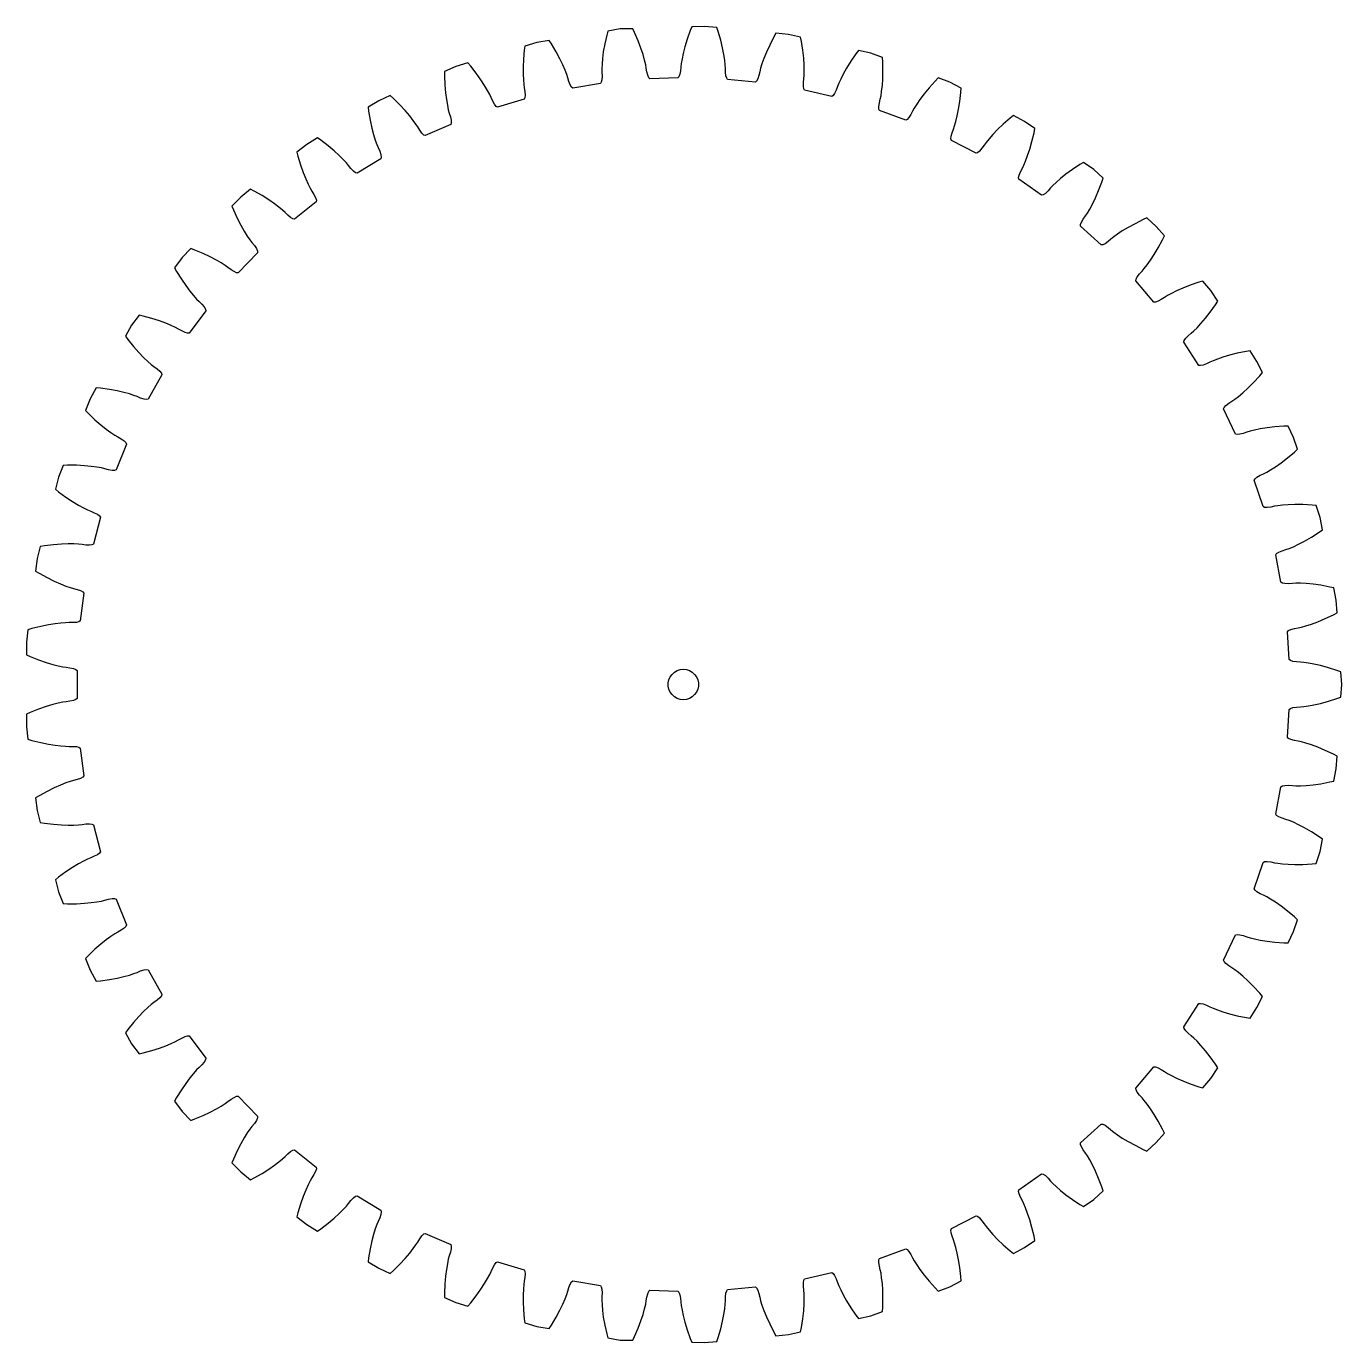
# Model space of a CAD drawing. Header units: metres. Extents: x -65 to 65, y -65 to 65.
import ezdxf

# ---------------------------------------------------------------- set-up
doc = ezdxf.new("R2010")
doc.units = ezdxf.units.M

msp = doc.modelspace()

# ---------------------------------------------------------------- linework, layer by layer
for p, q in [((-7.56, 64.04), (-7.75, 63.16)), ((-7.46, 64.44), (-7.56, 64.04)), ((-6.24, 64.64), (-7.46, 64.44)), ((-4.99, 64.67), (-6.24, 64.64)), ((-4.82, 64.3), (-4.99, 64.67)), ((-4.46, 63.48), (-4.82, 64.3)), ((0.39, 63.64), (0.16, 62.89)), ((0.69, 64.48), (0.39, 63.64)), ((0.84, 64.86), (0.69, 64.48)), ((2.08, 64.9), (0.84, 64.86)), ((3.32, 64.78), (2.08, 64.9)), ((3.45, 64.39), (3.32, 64.78)), ((3.69, 63.53), (3.45, 64.39)), ((8.93, 63.86), (8.52, 63.06)), ((9.13, 64.22), (8.93, 63.86)), ((10.36, 64.1), (9.13, 64.22)), ((11.57, 63.83), (10.36, 64.1)), ((11.65, 63.42), (11.57, 63.83)), ((-15.69, 62.55), (-15.77, 61.65)), ((-15.64, 62.95), (-15.69, 62.55)), ((-14.45, 63.31), (-15.64, 62.95)), ((-13.22, 63.51), (-14.45, 63.31)), ((-13, 63.16), (-13.22, 63.51)), ((-12.54, 62.39), (-13, 63.16)), ((-12.17, 61.7), (-12.54, 62.39)), ((-7.89, 62.39), (-7.97, 61.72)), ((-7.75, 63.16), (-7.89, 62.39)), ((-4.18, 62.75), (-4.46, 63.48)), ((-3.97, 62.11), (-4.18, 62.75)), ((0.16, 62.89), (-0.02, 62.23)), ((3.87, 62.77), (3.69, 63.53)), ((4, 62.11), (3.87, 62.77)), ((8.2, 62.35), (7.94, 61.73)), ((8.52, 63.06), (8.2, 62.35)), ((11.79, 62.54), (11.65, 63.42)), ((11.87, 61.76), (11.79, 62.54)), ((17.27, 62.53), (17.02, 62.2)), ((18.48, 62.25), (17.27, 62.53)), ((-21.24, 61.29), (-22.43, 60.94)), ((-20.97, 60.98), (-21.24, 61.29)), ((-15.77, 61.65), (-15.8, 60.87)), ((-11.88, 61.09), (-12.17, 61.7)), ((-11.66, 60.57), (-11.88, 61.09)), ((-8.02, 61.16), (-8.04, 60.71)), ((-7.97, 61.72), (-8.02, 61.16)), ((-3.82, 61.57), (-3.97, 62.11)), ((-3.71, 61.12), (-3.82, 61.57)), ((-3.65, 60.79), (-3.71, 61.12)), ((-0.21, 61.24), (-0.26, 60.9)), ((-0.13, 61.68), (-0.21, 61.24)), ((-0.02, 62.23), (-0.13, 61.68)), ((4.09, 61.55), (4, 62.11)), ((4.13, 61.1), (4.09, 61.55)), ((4.16, 60.76), (4.13, 61.1)), ((7.75, 61.19), (7.62, 60.76)), ((7.94, 61.73), (7.75, 61.19)), ((11.91, 61.08), (11.87, 61.76)), ((11.92, 60.52), (11.91, 61.08)), ((16.52, 61.46), (16.1, 60.79)), ((17.02, 62.2), (16.52, 61.46)), ((19.64, 61.82), (18.48, 62.25)), ((19.67, 61.41), (19.64, 61.82)), ((19.69, 60.52), (19.67, 61.41)), ((-22.43, 60.94), (-23.56, 60.44)), ((-23.56, 60.44), (-23.56, 60.03)), ((-23.56, 60.03), (-23.52, 59.13)), ((-20.42, 60.27), (-20.97, 60.98)), ((-19.96, 59.63), (-20.42, 60.27)), ((-15.8, 60.87), (-15.8, 60.19)), ((-15.8, 60.19), (-15.78, 59.63)), ((-11.5, 60.15), (-11.66, 60.57)), ((-11.39, 59.82), (-11.5, 60.15)), ((-11.29, 59.46), (-11.39, 59.82)), ((-8.04, 60.71), (-8.04, 60.36)), ((-8.04, 60.36), (-8.02, 59.99)), ((-8.02, 59.99), (-8.04, 59.63)), ((-3.59, 60.42), (-3.65, 60.79)), ((-3.51, 60.07), (-3.59, 60.42)), ((-3.4, 59.83), (-3.51, 60.07)), ((-3.29, 59.72), (-3.4, 59.83)), ((-0.54, 59.81), (-3.29, 59.72)), ((-0.44, 59.93), (-0.54, 59.81)), ((-0.35, 60.17), (-0.44, 59.93)), ((-0.29, 60.52), (-0.35, 60.17)), ((-0.26, 60.9), (-0.29, 60.52)), ((4.16, 60.38), (4.16, 60.76)), ((4.2, 60.02), (4.16, 60.38)), ((4.28, 59.78), (4.2, 60.02)), ((4.37, 59.65), (4.28, 59.78)), ((7.35, 59.72), (7.23, 59.49)), ((7.45, 60.06), (7.35, 59.72)), ((7.53, 60.43), (7.45, 60.06)), ((7.62, 60.76), (7.53, 60.43)), ((11.85, 59.35), (11.89, 59.73)), ((11.89, 59.73), (11.91, 60.07)), ((11.91, 60.07), (11.92, 60.52)), ((15.77, 60.2), (15.52, 59.7)), ((16.1, 60.79), (15.77, 60.2)), ((19.63, 59.06), (19.67, 59.73)), ((19.67, 59.73), (19.69, 60.52)), ((25.12, 59.81), (24.83, 59.51)), ((26.28, 59.38), (25.12, 59.81)), ((-23.52, 59.13), (-23.46, 58.35)), ((-19.6, 59.07), (-19.96, 59.63)), ((-19.31, 58.58), (-19.6, 59.07)), ((-19.1, 58.18), (-19.31, 58.58)), ((-15.78, 59.63), (-15.74, 59.18)), ((-15.74, 59.18), (-15.69, 58.84)), ((-15.69, 58.84), (-15.63, 58.47)), ((-15.63, 58.47), (-15.6, 58.11)), ((-11.16, 59.12), (-11.29, 59.46)), ((-11.03, 58.91), (-11.16, 59.12)), ((-10.9, 58.81), (-11.03, 58.91)), ((-8.18, 59.25), (-10.9, 58.81)), ((-8.1, 59.38), (-8.18, 59.25)), ((-8.04, 59.63), (-8.1, 59.38)), ((7.11, 59.38), (4.37, 59.65)), ((7.23, 59.49), (7.11, 59.38)), ((11.84, 58.99), (11.85, 59.35)), ((11.88, 58.74), (11.84, 58.99)), ((11.96, 58.6), (11.88, 58.74)), ((14.65, 57.99), (11.96, 58.6)), ((15.07, 58.62), (14.92, 58.29)), ((15.2, 58.97), (15.07, 58.62)), ((15.33, 59.29), (15.2, 58.97)), ((15.52, 59.7), (15.33, 59.29)), ((19.5, 58.05), (19.56, 58.5)), ((19.56, 58.5), (19.63, 59.06)), ((24.24, 58.84), (23.74, 58.23)), ((24.83, 59.51), (24.24, 58.84)), ((27.39, 58.8), (26.28, 59.38)), ((27.36, 58.39), (27.39, 58.8)), ((-30.04, 57.57), (-31.1, 56.93)), ((-28.9, 58.07), (-30.04, 57.57)), ((-28.6, 57.8), (-28.9, 58.07)), ((-27.96, 57.17), (-28.6, 57.8)), ((-27.43, 56.59), (-27.96, 57.17)), ((-23.46, 58.35), (-23.37, 57.68)), ((-23.37, 57.68), (-23.27, 57.12)), ((-23.27, 57.12), (-23.18, 56.68)), ((-18.95, 57.87), (-19.1, 58.18)), ((-18.8, 57.53), (-18.95, 57.87)), ((-18.63, 57.21), (-18.8, 57.53)), ((-18.47, 57.01), (-18.63, 57.21)), ((-15.69, 57.71), (-18.33, 56.93)), ((-15.62, 57.86), (-15.69, 57.71)), ((-15.6, 58.11), (-15.62, 57.86)), ((14.78, 58.08), (14.65, 57.99)), ((14.92, 58.29), (14.78, 58.08)), ((19.29, 56.99), (19.34, 57.35)), ((19.34, 57.35), (19.43, 57.71)), ((19.43, 57.71), (19.5, 58.05)), ((23.02, 57.23), (22.78, 56.84)), ((23.34, 57.69), (23.02, 57.23)), ((23.74, 58.23), (23.34, 57.69)), ((27.15, 56.73), (27.26, 57.5)), ((27.26, 57.5), (27.36, 58.39)), ((-31.1, 56.93), (-31.04, 56.52)), ((-31.04, 56.52), (-30.89, 55.64)), ((-26.99, 56.08), (-27.43, 56.59)), ((-26.64, 55.63), (-26.99, 56.08)), ((-23.18, 56.68), (-23.09, 56.35)), ((-23.09, 56.35), (-22.98, 55.99)), ((-22.98, 55.99), (-22.9, 55.64)), ((-18.33, 56.93), (-18.47, 57.01)), ((19.3, 56.74), (19.29, 56.99)), ((19.36, 56.59), (19.3, 56.74)), ((21.94, 55.64), (19.36, 56.59)), ((22.25, 55.9), (22.08, 55.71)), ((22.45, 56.21), (22.25, 55.9)), ((22.62, 56.54), (22.45, 56.21)), ((22.78, 56.84), (22.62, 56.54)), ((26.88, 55.52), (27.02, 56.06)), ((27.02, 56.06), (27.15, 56.73)), ((32.24, 55.85), (31.56, 55.26)), ((32.56, 56.1), (32.24, 55.85)), ((33.66, 55.53), (32.56, 56.1)), ((-30.89, 55.64), (-30.72, 54.87)), ((-30.72, 54.87), (-30.55, 54.22)), ((-26.38, 55.26), (-26.64, 55.63)), ((-26.19, 54.98), (-26.38, 55.26)), ((-26, 54.65), (-26.19, 54.98)), ((-25.79, 54.36), (-26, 54.65)), ((-22.94, 55.23), (-25.46, 54.12)), ((-22.89, 55.38), (-22.94, 55.23)), ((-22.9, 55.64), (-22.89, 55.38)), ((22.08, 55.71), (21.94, 55.64)), ((26.52, 54.4), (26.65, 54.76)), ((26.65, 54.76), (26.76, 55.08)), ((26.76, 55.08), (26.88, 55.52)), ((30.99, 54.72), (30.53, 54.23)), ((31.56, 55.26), (30.99, 54.72)), ((34.68, 54.82), (33.66, 55.53)), ((34.6, 54.41), (34.68, 54.82)), ((-37.15, 53.26), (-38.12, 52.48)), ((-36.09, 53.9), (-37.15, 53.26)), ((-35.75, 53.67), (-36.09, 53.9)), ((-35.04, 53.12), (-35.75, 53.67)), ((-30.55, 54.22), (-30.39, 53.68)), ((-30.39, 53.68), (-30.23, 53.25)), ((-30.23, 53.25), (-30.11, 52.94)), ((-25.61, 54.18), (-25.79, 54.36)), ((-25.46, 54.12), (-25.61, 54.18)), ((26.4, 53.8), (26.42, 54.06)), ((26.44, 53.65), (26.4, 53.8)), ((26.42, 54.06), (26.52, 54.4)), ((28.88, 52.38), (26.44, 53.65)), ((29.87, 53.46), (29.66, 53.19)), ((30.15, 53.81), (29.87, 53.46)), ((30.53, 54.23), (30.15, 53.81)), ((34.18, 52.79), (34.39, 53.54)), ((34.39, 53.54), (34.6, 54.41)), ((-38.12, 52.48), (-38.02, 52.09)), ((-38.02, 52.09), (-37.75, 51.23)), ((-34.44, 52.62), (-35.04, 53.12)), ((-33.94, 52.17), (-34.44, 52.62)), ((-33.54, 51.77), (-33.94, 52.17)), ((-30.11, 52.94), (-29.95, 52.59)), ((-29.95, 52.59), (-29.83, 52.25)), ((-29.83, 52.25), (-29.79, 52)), ((-29.79, 52), (-29.82, 51.84)), ((29.03, 52.43), (28.88, 52.38)), ((29.22, 52.6), (29.03, 52.43)), ((29.45, 52.88), (29.22, 52.6)), ((29.66, 53.19), (29.45, 52.88)), ((33.76, 51.62), (33.96, 52.15)), ((33.96, 52.15), (34.18, 52.79)), ((-37.75, 51.23), (-37.49, 50.49)), ((-33.23, 51.44), (-33.54, 51.77)), ((-33.01, 51.18), (-33.23, 51.44)), ((-32.78, 50.88), (-33.01, 51.18)), ((-32.53, 50.62), (-32.78, 50.88)), ((-29.82, 51.84), (-32.17, 50.42)), ((33.26, 50.57), (33.44, 50.9)), ((33.44, 50.9), (33.58, 51.21)), ((33.58, 51.21), (33.76, 51.62)), ((38.37, 50.77), (37.74, 50.31)), ((39.12, 51.27), (38.37, 50.77)), ((39.47, 51.48), (39.12, 51.27)), ((40.49, 50.77), (39.47, 51.48)), ((41.41, 49.93), (40.49, 50.77)), ((-37.49, 50.49), (-37.24, 49.87)), ((-37.24, 49.87), (-37, 49.35)), ((-37, 49.35), (-36.8, 48.95)), ((-32.33, 50.46), (-32.53, 50.62)), ((-32.17, 50.42), (-32.33, 50.46)), ((33.06, 49.99), (33.12, 50.23)), ((33.08, 49.83), (33.06, 49.99)), ((35.34, 48.25), (33.08, 49.83)), ((33.12, 50.23), (33.26, 50.57)), ((36.79, 49.51), (36.46, 49.2)), ((37.21, 49.88), (36.79, 49.51)), ((37.74, 50.31), (37.21, 49.88)), ((40.96, 48.71), (41.28, 49.54)), ((41.28, 49.54), (41.41, 49.93)), ((-43.66, 48.07), (-44.52, 47.18)), ((-42.69, 48.84), (-43.66, 48.07)), ((-42.32, 48.65), (-42.69, 48.84)), ((-41.55, 48.21), (-42.32, 48.65)), ((-40.88, 47.78), (-41.55, 48.21)), ((-36.8, 48.95), (-36.63, 48.65)), ((-36.63, 48.65), (-36.43, 48.33)), ((-36.43, 48.33), (-36.27, 48.01)), ((35.49, 48.29), (35.34, 48.25)), ((35.71, 48.43), (35.49, 48.29)), ((35.97, 48.68), (35.71, 48.43)), ((36.22, 48.96), (35.97, 48.68)), ((36.46, 49.2), (36.22, 48.96)), ((40.65, 47.99), (40.96, 48.71)), ((-44.52, 47.18), (-44.37, 46.8)), ((-44.37, 46.8), (-43.99, 45.98)), ((-40.33, 47.4), (-40.88, 47.78)), ((-39.88, 47.06), (-40.33, 47.4)), ((-39.53, 46.77), (-39.88, 47.06)), ((-39.28, 46.54), (-39.53, 46.77)), ((-36.2, 47.61), (-38.36, 45.89)), ((-36.27, 48.01), (-36.19, 47.76)), ((-36.19, 47.76), (-36.2, 47.61)), ((39.86, 46.49), (40.09, 46.88)), ((40.09, 46.88), (40.35, 47.38)), ((40.35, 47.38), (40.65, 47.99)), ((-43.99, 45.98), (-43.64, 45.28)), ((-39.01, 46.27), (-39.28, 46.54)), ((-38.74, 46.04), (-39.01, 46.27)), ((-38.51, 45.91), (-38.74, 46.04)), ((-38.36, 45.89), (-38.51, 45.91)), ((39.18, 45.35), (39.27, 45.59)), ((39.27, 45.59), (39.45, 45.9)), ((39.45, 45.9), (39.67, 46.2)), ((39.67, 46.2), (39.86, 46.49)), ((44.55, 45.44), (43.86, 45.07)), ((45.35, 45.84), (44.55, 45.44)), ((45.73, 46.01), (45.35, 45.84)), ((46.65, 45.17), (45.73, 46.01)), ((-43.64, 45.28), (-43.31, 44.7)), ((-43.31, 44.7), (-43.01, 44.22)), ((-43.01, 44.22), (-42.75, 43.84)), ((39.18, 45.19), (39.18, 45.35)), ((41.22, 43.34), (39.18, 45.19)), ((42.45, 44.14), (42.18, 43.92)), ((42.82, 44.4), (42.45, 44.14)), ((43.28, 44.72), (42.82, 44.4)), ((43.86, 45.07), (43.28, 44.72)), ((47.45, 44.23), (46.65, 45.17)), ((47.27, 43.86), (47.45, 44.23)), ((-48.58, 42.98), (-49.44, 42.09)), ((-48.19, 42.84), (-48.58, 42.98)), ((-47.37, 42.5), (-48.19, 42.84)), ((-42.75, 43.84), (-42.55, 43.57)), ((-42.55, 43.57), (-42.31, 43.28)), ((-42.31, 43.28), (-42.11, 42.98)), ((-42.11, 42.98), (-42, 42.74)), ((41.38, 43.35), (41.22, 43.34)), ((41.61, 43.46), (41.38, 43.35)), ((41.9, 43.68), (41.61, 43.46)), ((42.18, 43.92), (41.9, 43.68)), ((46.45, 42.39), (46.85, 43.07)), ((46.85, 43.07), (47.27, 43.86)), ((-49.44, 42.09), (-50.19, 41.1)), ((-46.66, 42.16), (-47.37, 42.5)), ((-46.06, 41.85), (-46.66, 42.16)), ((-45.57, 41.57), (-46.06, 41.85)), ((-45.19, 41.33), (-45.57, 41.57)), ((-41.99, 42.58), (-43.91, 40.61)), ((-42, 42.74), (-41.99, 42.58)), ((45.75, 41.37), (46.08, 41.83)), ((46.08, 41.83), (46.45, 42.39)), ((-50.19, 41.1), (-49.99, 40.74)), ((-49.99, 40.74), (-49.51, 39.98)), ((-44.91, 41.13), (-45.19, 41.33)), ((-44.61, 40.9), (-44.91, 41.13)), ((-44.31, 40.71), (-44.61, 40.9)), ((-44.07, 40.61), (-44.31, 40.71)), ((-43.91, 40.61), (-44.07, 40.61)), ((44.77, 40.19), (45, 40.48)), ((45, 40.48), (45.25, 40.75)), ((45.25, 40.75), (45.47, 41.01)), ((45.47, 41.01), (45.75, 41.37)), ((-49.51, 39.98), (-49.07, 39.33)), ((-49.07, 39.33), (-48.67, 38.79)), ((44.64, 39.81), (44.66, 39.97)), ((46.42, 37.71), (44.64, 39.81)), ((44.66, 39.97), (44.77, 40.19)), ((49.26, 39.09), (48.65, 38.81)), ((49.99, 39.37), (49.26, 39.09)), ((50.84, 39.67), (49.99, 39.37)), ((51.24, 39.78), (50.84, 39.67)), ((52.04, 38.84), (51.24, 39.78)), ((-48.67, 38.79), (-48.31, 38.35)), ((-48.31, 38.35), (-48.01, 38.01)), ((-48.01, 38.01), (-47.77, 37.77)), ((-47.77, 37.77), (-47.5, 37.51)), ((46.58, 37.71), (46.42, 37.71)), ((46.82, 37.79), (46.58, 37.71)), ((47.14, 37.96), (46.82, 37.79)), ((47.45, 38.17), (47.14, 37.96)), ((47.74, 38.35), (47.45, 38.17)), ((48.14, 38.56), (47.74, 38.35)), ((48.65, 38.81), (48.14, 38.56)), ((52.72, 37.8), (52.04, 38.84)), ((52.49, 37.45), (52.72, 37.8)), ((-53.68, 36.42), (-54.42, 35.42)), ((-53.28, 36.33), (-53.68, 36.42)), ((-47.1, 36.86), (-48.74, 34.66)), ((-47.5, 37.51), (-47.26, 37.24)), ((-47.26, 37.24), (-47.13, 37.02)), ((-47.13, 37.02), (-47.1, 36.86)), ((51.49, 36.11), (51.97, 36.72)), ((51.97, 36.72), (52.49, 37.45)), ((-54.42, 35.42), (-55.03, 34.34)), ((-52.41, 36.09), (-53.28, 36.33)), ((-51.67, 35.85), (-52.41, 36.09)), ((-51.03, 35.62), (-51.67, 35.85)), ((-50.51, 35.4), (-51.03, 35.62)), ((-50.1, 35.21), (-50.51, 35.4)), ((-49.8, 35.05), (-50.1, 35.21)), ((-49.47, 34.86), (-49.8, 35.05)), ((50.35, 34.86), (50.67, 35.18)), ((50.67, 35.18), (51.05, 35.59)), ((51.05, 35.59), (51.49, 36.11)), ((-55.03, 34.34), (-54.78, 34.01)), ((-54.78, 34.01), (-54.22, 33.32)), ((-49.15, 34.71), (-49.47, 34.86)), ((-48.9, 34.64), (-49.15, 34.71)), ((-48.74, 34.66), (-48.9, 34.64)), ((49.36, 33.77), (49.4, 33.93)), ((50.86, 31.47), (49.36, 33.77)), ((49.4, 33.93), (49.55, 34.14)), ((49.55, 34.14), (49.8, 34.39)), ((49.8, 34.39), (50.09, 34.63)), ((50.09, 34.63), (50.35, 34.86)), ((-54.22, 33.32), (-53.7, 32.73)), ((-53.7, 32.73), (-53.23, 32.25)), ((53.86, 32.47), (53.21, 32.27)), ((54.62, 32.66), (53.86, 32.47)), ((55.5, 32.84), (54.62, 32.66)), ((55.9, 32.91), (55.5, 32.84)), ((56.58, 31.86), (55.9, 32.91)), ((-53.23, 32.25), (-52.82, 31.86)), ((-52.82, 31.86), (-52.48, 31.56)), ((-52.48, 31.56), (-52.21, 31.35)), ((-52.21, 31.35), (-51.9, 31.13)), ((51.02, 31.44), (50.86, 31.47)), ((51.27, 31.49), (51.02, 31.44)), ((51.61, 31.62), (51.27, 31.49)), ((51.94, 31.79), (51.61, 31.62)), ((52.26, 31.93), (51.94, 31.79)), ((52.68, 32.09), (52.26, 31.93)), ((53.21, 32.27), (52.68, 32.09)), ((57.12, 30.75), (56.58, 31.86)), ((-51.42, 30.54), (-52.77, 28.14)), ((-51.9, 31.13), (-51.63, 30.89)), ((-51.63, 30.89), (-51.47, 30.69)), ((-51.47, 30.69), (-51.42, 30.54)), ((56.24, 29.78), (56.85, 30.43)), ((56.85, 30.43), (57.12, 30.75)), ((-57.9, 29.26), (-58.5, 28.17)), ((-57.49, 29.22), (-57.9, 29.26)), ((-56.6, 29.09), (-57.49, 29.22)), ((-55.83, 28.95), (-56.6, 29.09)), ((-55.17, 28.8), (-55.83, 28.95)), ((-54.63, 28.65), (-55.17, 28.8)), ((-54.19, 28.51), (-54.63, 28.65)), ((54.75, 28.41), (55.18, 28.77)), ((55.18, 28.77), (55.68, 29.23)), ((55.68, 29.23), (56.24, 29.78)), ((-58.5, 28.17), (-58.97, 27.02)), ((-53.87, 28.39), (-54.19, 28.51)), ((-53.53, 28.25), (-53.87, 28.39)), ((-53.18, 28.14), (-53.53, 28.25)), ((-52.93, 28.11), (-53.18, 28.14)), ((-52.77, 28.14), (-52.93, 28.11)), ((53.27, 27.18), (53.33, 27.33)), ((53.33, 27.33), (53.51, 27.52)), ((53.51, 27.52), (53.79, 27.74)), ((53.79, 27.74), (54.11, 27.94)), ((54.11, 27.94), (54.39, 28.14)), ((54.39, 28.14), (54.75, 28.41)), ((-58.97, 27.02), (-58.68, 26.73)), ((-58.68, 26.73), (-58.03, 26.11)), ((-58.03, 26.11), (-57.44, 25.6)), ((54.47, 24.7), (53.27, 27.18)), ((-57.44, 25.6), (-56.91, 25.18)), ((-56.91, 25.18), (-56.46, 24.85)), ((-56.46, 24.85), (-56.08, 24.59)), ((54.62, 24.66), (54.47, 24.7)), ((54.88, 24.67), (54.62, 24.66)), ((55.23, 24.76), (54.88, 24.67)), ((55.58, 24.88), (55.23, 24.76)), ((55.91, 24.98), (55.58, 24.88)), ((56.35, 25.09), (55.91, 24.98)), ((56.9, 25.21), (56.35, 25.09)), ((57.57, 25.31), (56.9, 25.21)), ((58.35, 25.41), (57.57, 25.31)), ((59.24, 25.47), (58.35, 25.41)), ((59.65, 25.49), (59.24, 25.47)), ((60.19, 24.37), (59.65, 25.49)), ((-56.08, 24.59), (-55.79, 24.42)), ((-54.91, 23.71), (-55.94, 21.16)), ((-55.79, 24.42), (-55.46, 24.24)), ((-55.46, 24.24), (-55.16, 24.04)), ((-55.16, 24.04), (-54.98, 23.86)), ((-54.98, 23.86), (-54.91, 23.71)), ((60.58, 23.19), (60.19, 24.37)), ((58.96, 21.86), (59.59, 22.34)), ((59.59, 22.34), (60.28, 22.91)), ((60.28, 22.91), (60.58, 23.19)), ((-61.16, 21.61), (-61.63, 20.46)), ((-60.75, 21.63), (-61.16, 21.61)), ((-59.85, 21.62), (-60.75, 21.63)), ((-59.07, 21.57), (-59.85, 21.62)), ((-58.4, 21.51), (-59.07, 21.57)), ((-57.84, 21.43), (-58.4, 21.51)), ((-57.4, 21.35), (-57.84, 21.43)), ((-57.06, 21.27), (-57.4, 21.35)), ((-56.7, 21.17), (-57.06, 21.27)), ((-56.34, 21.11), (-56.7, 21.17)), ((-56.09, 21.11), (-56.34, 21.11)), ((-55.94, 21.16), (-56.09, 21.11)), ((56.9, 20.63), (57.24, 20.79)), ((57.24, 20.79), (57.54, 20.95)), ((57.54, 20.95), (57.93, 21.18)), ((57.93, 21.18), (58.41, 21.48)), ((58.41, 21.48), (58.96, 21.86)), ((-61.63, 20.46), (-61.94, 19.26)), ((56.31, 20.15), (56.39, 20.29)), ((57.18, 17.54), (56.31, 20.15)), ((56.39, 20.29), (56.58, 20.45)), ((56.58, 20.45), (56.9, 20.63)), ((-61.94, 19.26), (-61.62, 19)), ((-61.62, 19), (-60.9, 18.48)), ((-60.9, 18.48), (-60.24, 18.04)), ((-60.24, 18.04), (-59.67, 17.69)), ((-59.67, 17.69), (-59.17, 17.42)), ((-59.17, 17.42), (-58.77, 17.22)), ((-58.77, 17.22), (-58.45, 17.08)), ((-58.45, 17.08), (-58.1, 16.94)), ((-58.1, 16.94), (-57.78, 16.78)), ((57.33, 17.47), (57.18, 17.54)), ((57.58, 17.45), (57.33, 17.47)), ((57.94, 17.5), (57.58, 17.45)), ((58.31, 17.57), (57.94, 17.5)), ((58.65, 17.63), (58.31, 17.57)), ((59.1, 17.68), (58.65, 17.63)), ((59.66, 17.72), (59.1, 17.68)), ((60.33, 17.74), (59.66, 17.72)), ((61.12, 17.74), (60.33, 17.74)), ((62.01, 17.69), (61.12, 17.74)), ((62.42, 17.65), (62.01, 17.69)), ((62.81, 16.47), (62.42, 17.65)), ((-57.49, 16.5), (-58.19, 13.84)), ((-57.78, 16.78), (-57.57, 16.63)), ((-57.57, 16.63), (-57.49, 16.5)), ((63.05, 15.25), (62.81, 16.47)), ((61.28, 14.15), (61.96, 14.54)), ((61.96, 14.54), (62.71, 15.02)), ((62.71, 15.02), (63.05, 15.25)), ((-63.42, 13.61), (-63.74, 12.41)), ((-63.02, 13.68), (-63.42, 13.61)), ((-62.13, 13.78), (-63.02, 13.68)), ((-61.34, 13.84), (-62.13, 13.78)), ((-60.67, 13.86), (-61.34, 13.84)), ((-60.11, 13.86), (-60.67, 13.86)), ((-59.65, 13.83), (-60.11, 13.86)), ((-59.31, 13.8), (-59.65, 13.83)), ((-58.94, 13.75), (-59.31, 13.8)), ((-58.58, 13.73), (-58.94, 13.75)), ((-58.33, 13.76), (-58.58, 13.73)), ((-58.19, 13.84), (-58.33, 13.76)), ((58.52, 12.91), (58.74, 13.05)), ((58.74, 13.05), (59.07, 13.19)), ((59.07, 13.19), (59.43, 13.3)), ((59.43, 13.3), (59.75, 13.42)), ((59.75, 13.42), (60.17, 13.59)), ((60.17, 13.59), (60.68, 13.83)), ((60.68, 13.83), (61.28, 14.15)), ((-63.74, 12.41), (-63.9, 11.18)), ((58.43, 12.78), (58.52, 12.91)), ((58.95, 10.08), (58.43, 12.78)), ((-63.9, 11.18), (-63.54, 10.97)), ((-63.54, 10.97), (-62.76, 10.54)), ((-62.76, 10.54), (-62.06, 10.19)), ((-62.06, 10.19), (-61.44, 9.92)), ((-61.44, 9.92), (-60.91, 9.71)), ((-60.91, 9.71), (-60.49, 9.56)), ((-60.49, 9.56), (-60.16, 9.47)), ((-60.16, 9.47), (-59.79, 9.38)), ((-59.79, 9.38), (-59.45, 9.26)), ((-59.45, 9.26), (-59.23, 9.13)), ((-59.23, 9.13), (-59.13, 9.01)), ((59.09, 10), (58.95, 10.08)), ((59.34, 9.95), (59.09, 10)), ((59.7, 9.94), (59.34, 9.95)), ((60.08, 9.97), (59.7, 9.94)), ((60.42, 9.98), (60.08, 9.97)), ((60.87, 9.98), (60.42, 9.98)), ((61.43, 9.95), (60.87, 9.98)), ((62.11, 9.88), (61.43, 9.95)), ((62.88, 9.78), (62.11, 9.88)), ((63.76, 9.61), (62.88, 9.78)), ((64.16, 9.52), (63.76, 9.61)), ((64.4, 8.3), (64.16, 9.52)), ((-59.13, 9.01), (-59.48, 6.28)), ((64.48, 7.06), (64.4, 8.3)), ((62.58, 6.19), (63.31, 6.5)), ((63.31, 6.5), (64.12, 6.87)), ((64.12, 6.87), (64.48, 7.06)), ((-64.64, 5.39), (-64.8, 4.16)), ((-64.25, 5.51), (-64.64, 5.39)), ((-63.38, 5.73), (-64.25, 5.51)), ((-62.61, 5.88), (-63.38, 5.73)), ((-61.95, 5.99), (-62.61, 5.88)), ((-61.39, 6.06), (-61.95, 5.99)), ((-60.93, 6.09), (-61.39, 6.06)), ((-60.59, 6.1), (-60.93, 6.09)), ((-60.21, 6.1), (-60.59, 6.1)), ((-59.85, 6.12), (-60.21, 6.1)), ((-59.61, 6.19), (-59.85, 6.12)), ((-59.48, 6.28), (-59.61, 6.19)), ((59.58, 5.2), (59.69, 5.32)), ((59.76, 2.46), (59.58, 5.2)), ((59.69, 5.32), (59.92, 5.43)), ((59.92, 5.43), (60.27, 5.53)), ((60.27, 5.53), (60.64, 5.59)), ((60.64, 5.59), (60.97, 5.67)), ((60.97, 5.67), (61.41, 5.79)), ((61.41, 5.79), (61.95, 5.96)), ((61.95, 5.96), (62.58, 6.19)), ((-64.8, 4.16), (-64.8, 2.92)), ((-64.8, 2.92), (-64.43, 2.75)), ((-64.43, 2.75), (-63.59, 2.43)), ((-63.59, 2.43), (-62.85, 2.17)), ((-62.85, 2.17), (-62.2, 1.98)), ((-62.2, 1.98), (-61.66, 1.84)), ((-61.66, 1.84), (-61.21, 1.75)), ((-61.21, 1.75), (-60.87, 1.7)), ((-60.87, 1.7), (-60.5, 1.65)), ((-60.5, 1.65), (-60.15, 1.58)), ((-60.15, 1.58), (-59.91, 1.48)), ((-59.91, 1.48), (-59.79, 1.38)), ((-59.79, 1.38), (-59.79, -1.38)), ((-0.88, 1.21), (-0.61, 1.37)), ((-0.61, 1.37), (-0.31, 1.47)), ((-0.31, 1.47), (0, 1.5)), ((0, 1.5), (0.31, 1.47)), ((0.31, 1.47), (0.61, 1.37)), ((0.61, 1.37), (0.88, 1.21)), ((59.88, 2.36), (59.76, 2.46)), ((60.12, 2.28), (59.88, 2.36)), ((60.48, 2.23), (60.12, 2.28)), ((60.86, 2.21), (60.48, 2.23)), ((61.2, 2.17), (60.86, 2.21)), ((61.65, 2.11), (61.2, 2.17)), ((62.2, 2.01), (61.65, 2.11)), ((62.86, 1.86), (62.2, 2.01)), ((63.62, 1.65), (62.86, 1.86)), ((64.47, 1.38), (63.62, 1.65)), ((64.86, 1.24), (64.47, 1.38)), ((-1.49, 0.16), (-1.43, 0.46)), ((-1.49, -0.16), (-1.49, 0.16)), ((-1.43, 0.46), (-1.3, 0.75)), ((-1.3, 0.75), (-1.11, 1)), ((-1.11, 1), (-0.88, 1.21)), ((0.88, 1.21), (1.11, 1)), ((1.11, 1), (1.3, 0.75)), ((1.3, 0.75), (1.43, 0.46)), ((1.43, 0.46), (1.49, 0.16)), ((1.49, 0.16), (1.49, -0.16)), ((64.94, 0), (64.86, 1.24)), ((-1.43, -0.46), (-1.49, -0.16)), ((-1.3, -0.75), (-1.43, -0.46)), ((-1.11, -1), (-1.3, -0.75)), ((-0.88, -1.21), (-1.11, -1)), ((-0.61, -1.37), (-0.88, -1.21)), ((0.88, -1.21), (0.61, -1.37)), ((1.11, -1), (0.88, -1.21)), ((1.3, -0.75), (1.11, -1)), ((1.43, -0.46), (1.3, -0.75)), ((1.49, -0.16), (1.43, -0.46)), ((64.47, -1.38), (64.86, -1.24)), ((64.86, -1.24), (64.94, 0)), ((-63.59, -2.43), (-64.43, -2.75)), ((-62.85, -2.17), (-63.59, -2.43)), ((-62.2, -1.98), (-62.85, -2.17)), ((-61.66, -1.84), (-62.2, -1.98)), ((-61.21, -1.75), (-61.66, -1.84)), ((-60.87, -1.7), (-61.21, -1.75)), ((-60.5, -1.65), (-60.87, -1.7)), ((-60.15, -1.58), (-60.5, -1.65)), ((-59.91, -1.48), (-60.15, -1.58)), ((-59.79, -1.38), (-59.91, -1.48)), ((-0.31, -1.47), (-0.61, -1.37)), ((0, -1.5), (-0.31, -1.47)), ((0.31, -1.47), (0, -1.5)), ((0.61, -1.37), (0.31, -1.47)), ((59.58, -5.2), (59.76, -2.46)), ((59.76, -2.46), (59.88, -2.36)), ((59.88, -2.36), (60.12, -2.28)), ((60.12, -2.28), (60.48, -2.23)), ((60.48, -2.23), (60.86, -2.21)), ((60.86, -2.21), (61.2, -2.17)), ((61.2, -2.17), (61.65, -2.11)), ((61.65, -2.11), (62.2, -2.01)), ((62.2, -2.01), (62.86, -1.86)), ((62.86, -1.86), (63.62, -1.65)), ((63.62, -1.65), (64.47, -1.38)), ((-64.43, -2.75), (-64.8, -2.92)), ((-64.8, -2.92), (-64.8, -4.16)), ((-64.8, -4.16), (-64.64, -5.39)), ((-64.64, -5.39), (-64.25, -5.51)), ((-64.25, -5.51), (-63.38, -5.73)), ((-63.38, -5.73), (-62.61, -5.88)), ((-62.61, -5.88), (-61.95, -5.99)), ((-61.95, -5.99), (-61.39, -6.06)), ((-61.39, -6.06), (-60.93, -6.09)), ((-60.93, -6.09), (-60.59, -6.1)), ((-60.59, -6.1), (-60.21, -6.1)), ((-60.21, -6.1), (-59.85, -6.12)), ((-59.85, -6.12), (-59.61, -6.19)), ((-59.61, -6.19), (-59.48, -6.28)), ((-59.48, -6.28), (-59.13, -9.01)), ((59.69, -5.32), (59.58, -5.2)), ((59.92, -5.43), (59.69, -5.32)), ((60.27, -5.53), (59.92, -5.43)), ((60.64, -5.59), (60.27, -5.53)), ((60.97, -5.67), (60.64, -5.59)), ((61.41, -5.79), (60.97, -5.67)), ((61.95, -5.96), (61.41, -5.79)), ((62.58, -6.19), (61.95, -5.96)), ((63.31, -6.5), (62.58, -6.19)), ((64.12, -6.87), (63.31, -6.5)), ((64.48, -7.06), (64.12, -6.87)), ((64.4, -8.3), (64.48, -7.06)), ((-59.13, -9.01), (-59.23, -9.13)), ((64.16, -9.52), (64.4, -8.3)), ((-62.06, -10.19), (-62.76, -10.54)), ((-61.44, -9.92), (-62.06, -10.19)), ((-60.91, -9.71), (-61.44, -9.92)), ((-60.49, -9.56), (-60.91, -9.71)), ((-60.16, -9.47), (-60.49, -9.56)), ((-59.79, -9.38), (-60.16, -9.47)), ((-59.45, -9.26), (-59.79, -9.38)), ((-59.23, -9.13), (-59.45, -9.26)), ((58.43, -12.78), (58.95, -10.08)), ((58.95, -10.08), (59.09, -10)), ((59.09, -10), (59.34, -9.95)), ((59.34, -9.95), (59.7, -9.94)), ((59.7, -9.94), (60.08, -9.97)), ((60.08, -9.97), (60.42, -9.98)), ((60.42, -9.98), (60.87, -9.98)), ((60.87, -9.98), (61.43, -9.95)), ((61.43, -9.95), (62.11, -9.88)), ((62.11, -9.88), (62.88, -9.78)), ((62.88, -9.78), (63.76, -9.61)), ((63.76, -9.61), (64.16, -9.52)), ((-63.54, -10.97), (-63.9, -11.18)), ((-63.9, -11.18), (-63.74, -12.41)), ((-62.76, -10.54), (-63.54, -10.97)), ((-63.74, -12.41), (-63.42, -13.61)), ((58.52, -12.91), (58.43, -12.78)), ((58.74, -13.05), (58.52, -12.91)), ((-63.42, -13.61), (-63.02, -13.68)), ((-63.02, -13.68), (-62.13, -13.78)), ((-62.13, -13.78), (-61.34, -13.84)), ((-61.34, -13.84), (-60.67, -13.86)), ((-60.67, -13.86), (-60.11, -13.86)), ((-60.11, -13.86), (-59.65, -13.83)), ((-59.65, -13.83), (-59.31, -13.8)), ((-59.31, -13.8), (-58.94, -13.75)), ((-58.94, -13.75), (-58.58, -13.73)), ((-58.58, -13.73), (-58.33, -13.76)), ((-58.33, -13.76), (-58.19, -13.84)), ((-58.19, -13.84), (-57.49, -16.5)), ((59.07, -13.19), (58.74, -13.05)), ((59.43, -13.3), (59.07, -13.19)), ((59.75, -13.42), (59.43, -13.3)), ((60.17, -13.59), (59.75, -13.42)), ((60.68, -13.83), (60.17, -13.59)), ((61.28, -14.15), (60.68, -13.83)), ((61.96, -14.54), (61.28, -14.15)), ((62.71, -15.02), (61.96, -14.54)), ((63.05, -15.25), (62.71, -15.02)), ((62.81, -16.47), (63.05, -15.25)), ((-57.78, -16.78), (-58.1, -16.94)), ((-57.57, -16.63), (-57.78, -16.78)), ((-57.49, -16.5), (-57.57, -16.63)), ((62.42, -17.65), (62.81, -16.47)), ((-60.24, -18.04), (-60.9, -18.48)), ((-59.67, -17.69), (-60.24, -18.04)), ((-59.17, -17.42), (-59.67, -17.69)), ((-58.77, -17.22), (-59.17, -17.42)), ((-58.45, -17.08), (-58.77, -17.22)), ((-58.1, -16.94), (-58.45, -17.08)), ((56.31, -20.15), (57.18, -17.54)), ((57.18, -17.54), (57.33, -17.47)), ((57.33, -17.47), (57.58, -17.45)), ((57.58, -17.45), (57.94, -17.5)), ((57.94, -17.5), (58.31, -17.57)), ((58.31, -17.57), (58.65, -17.63)), ((58.65, -17.63), (59.1, -17.68)), ((59.1, -17.68), (59.66, -17.72)), ((59.66, -17.72), (60.33, -17.74)), ((60.33, -17.74), (61.12, -17.74)), ((61.12, -17.74), (62.01, -17.69)), ((62.01, -17.69), (62.42, -17.65)), ((-61.62, -19), (-61.94, -19.26)), ((-61.94, -19.26), (-61.63, -20.46)), ((-60.9, -18.48), (-61.62, -19)), ((-61.63, -20.46), (-61.16, -21.61)), ((56.39, -20.29), (56.31, -20.15)), ((56.58, -20.45), (56.39, -20.29)), ((56.9, -20.63), (56.58, -20.45)), ((57.24, -20.79), (56.9, -20.63)), ((-61.16, -21.61), (-60.75, -21.63)), ((-60.75, -21.63), (-59.85, -21.62)), ((-59.85, -21.62), (-59.07, -21.57)), ((-59.07, -21.57), (-58.4, -21.51)), ((-58.4, -21.51), (-57.84, -21.43)), ((-57.84, -21.43), (-57.4, -21.35)), ((-57.4, -21.35), (-57.06, -21.27)), ((-57.06, -21.27), (-56.7, -21.17)), ((-56.7, -21.17), (-56.34, -21.11)), ((-56.34, -21.11), (-56.09, -21.11)), ((-56.09, -21.11), (-55.94, -21.16)), ((-55.94, -21.16), (-54.91, -23.71)), ((57.54, -20.95), (57.24, -20.79)), ((57.93, -21.18), (57.54, -20.95)), ((58.41, -21.48), (57.93, -21.18)), ((58.96, -21.86), (58.41, -21.48)), ((59.59, -22.34), (58.96, -21.86)), ((60.28, -22.91), (59.59, -22.34)), ((60.19, -24.37), (60.58, -23.19)), ((60.58, -23.19), (60.28, -22.91)), ((-56.08, -24.59), (-56.46, -24.85)), ((-55.79, -24.42), (-56.08, -24.59)), ((-55.46, -24.24), (-55.79, -24.42)), ((-55.16, -24.04), (-55.46, -24.24)), ((-54.98, -23.86), (-55.16, -24.04)), ((-54.91, -23.71), (-54.98, -23.86)), ((54.47, -24.7), (54.62, -24.66)), ((54.62, -24.66), (54.88, -24.67)), ((59.65, -25.49), (60.19, -24.37)), ((-57.44, -25.6), (-58.03, -26.11)), ((-56.91, -25.18), (-57.44, -25.6)), ((-56.46, -24.85), (-56.91, -25.18)), ((53.27, -27.18), (54.47, -24.7)), ((54.88, -24.67), (55.23, -24.76)), ((55.23, -24.76), (55.58, -24.88)), ((55.58, -24.88), (55.91, -24.98)), ((55.91, -24.98), (56.35, -25.09)), ((56.35, -25.09), (56.9, -25.21)), ((56.9, -25.21), (57.57, -25.31)), ((57.57, -25.31), (58.35, -25.41)), ((58.35, -25.41), (59.24, -25.47)), ((59.24, -25.47), (59.65, -25.49)), ((-58.68, -26.73), (-58.97, -27.02)), ((-58.97, -27.02), (-58.5, -28.17)), ((-58.03, -26.11), (-58.68, -26.73)), ((53.33, -27.33), (53.27, -27.18)), ((-58.5, -28.17), (-57.9, -29.26)), ((-54.63, -28.65), (-54.19, -28.51)), ((-54.19, -28.51), (-53.87, -28.39)), ((-53.87, -28.39), (-53.53, -28.25)), ((-53.53, -28.25), (-53.18, -28.14)), ((-53.18, -28.14), (-52.93, -28.11)), ((-52.93, -28.11), (-52.77, -28.14)), ((-52.77, -28.14), (-51.42, -30.54)), ((53.51, -27.52), (53.33, -27.33)), ((53.79, -27.74), (53.51, -27.52)), ((54.11, -27.94), (53.79, -27.74)), ((54.39, -28.14), (54.11, -27.94)), ((54.75, -28.41), (54.39, -28.14)), ((55.18, -28.77), (54.75, -28.41)), ((-57.9, -29.26), (-57.49, -29.22)), ((-57.49, -29.22), (-56.6, -29.09)), ((-56.6, -29.09), (-55.83, -28.95)), ((-55.83, -28.95), (-55.17, -28.8)), ((-55.17, -28.8), (-54.63, -28.65)), ((55.68, -29.23), (55.18, -28.77)), ((56.24, -29.78), (55.68, -29.23)), ((56.85, -30.43), (56.24, -29.78)), ((-51.9, -31.13), (-52.21, -31.35)), ((-51.63, -30.89), (-51.9, -31.13)), ((-51.47, -30.69), (-51.63, -30.89)), ((-51.42, -30.54), (-51.47, -30.69)), ((56.58, -31.86), (57.12, -30.75)), ((57.12, -30.75), (56.85, -30.43)), ((-53.23, -32.25), (-53.7, -32.73)), ((-52.82, -31.86), (-53.23, -32.25)), ((-52.48, -31.56), (-52.82, -31.86)), ((-52.21, -31.35), (-52.48, -31.56)), ((49.36, -33.77), (50.86, -31.47)), ((50.86, -31.47), (51.02, -31.44)), ((51.02, -31.44), (51.27, -31.49)), ((51.27, -31.49), (51.61, -31.62)), ((51.61, -31.62), (51.94, -31.79)), ((51.94, -31.79), (52.26, -31.93)), ((52.26, -31.93), (52.68, -32.09)), ((52.68, -32.09), (53.21, -32.27)), ((53.21, -32.27), (53.86, -32.47)), ((55.9, -32.91), (56.58, -31.86)), ((-54.22, -33.32), (-54.78, -34.01)), ((-53.7, -32.73), (-54.22, -33.32)), ((53.86, -32.47), (54.62, -32.66)), ((54.62, -32.66), (55.5, -32.84)), ((55.5, -32.84), (55.9, -32.91)), ((-54.78, -34.01), (-55.03, -34.34)), ((-55.03, -34.34), (-54.42, -35.42)), ((-49.8, -35.05), (-49.47, -34.86)), ((-49.47, -34.86), (-49.15, -34.71)), ((-49.15, -34.71), (-48.9, -34.64)), ((-48.9, -34.64), (-48.74, -34.66)), ((-48.74, -34.66), (-47.1, -36.86)), ((49.4, -33.93), (49.36, -33.77)), ((49.55, -34.14), (49.4, -33.93)), ((49.8, -34.39), (49.55, -34.14)), ((50.09, -34.63), (49.8, -34.39)), ((50.35, -34.86), (50.09, -34.63)), ((50.67, -35.18), (50.35, -34.86)), ((-54.42, -35.42), (-53.68, -36.42)), ((-53.68, -36.42), (-53.28, -36.33)), ((-53.28, -36.33), (-52.41, -36.09)), ((-52.41, -36.09), (-51.67, -35.85)), ((-51.67, -35.85), (-51.03, -35.62)), ((-51.03, -35.62), (-50.51, -35.4)), ((-50.51, -35.4), (-50.1, -35.21)), ((-50.1, -35.21), (-49.8, -35.05)), ((51.05, -35.59), (50.67, -35.18)), ((51.49, -36.11), (51.05, -35.59)), ((51.97, -36.72), (51.49, -36.11)), ((-47.5, -37.51), (-47.77, -37.77)), ((-47.26, -37.24), (-47.5, -37.51)), ((-47.13, -37.02), (-47.26, -37.24)), ((-47.1, -36.86), (-47.13, -37.02)), ((52.49, -37.45), (51.97, -36.72)), ((52.72, -37.8), (52.49, -37.45)), ((-48.67, -38.79), (-49.07, -39.33)), ((-48.31, -38.35), (-48.67, -38.79)), ((-48.01, -38.01), (-48.31, -38.35)), ((-47.77, -37.77), (-48.01, -38.01)), ((44.64, -39.81), (46.42, -37.71)), ((46.42, -37.71), (46.58, -37.71)), ((46.58, -37.71), (46.82, -37.79)), ((46.82, -37.79), (47.14, -37.96)), ((47.14, -37.96), (47.45, -38.17)), ((47.45, -38.17), (47.74, -38.35)), ((47.74, -38.35), (48.14, -38.56)), ((48.14, -38.56), (48.65, -38.81)), ((48.65, -38.81), (49.26, -39.09)), ((51.24, -39.78), (52.04, -38.84)), ((52.04, -38.84), (52.72, -37.8)), ((-49.51, -39.98), (-49.99, -40.74)), ((-49.07, -39.33), (-49.51, -39.98)), ((44.66, -39.97), (44.64, -39.81)), ((44.77, -40.19), (44.66, -39.97)), ((45, -40.48), (44.77, -40.19)), ((49.26, -39.09), (49.99, -39.37)), ((49.99, -39.37), (50.84, -39.67)), ((50.84, -39.67), (51.24, -39.78)), ((-49.99, -40.74), (-50.19, -41.1)), ((-50.19, -41.1), (-49.44, -42.09)), ((-45.57, -41.57), (-45.19, -41.33)), ((-45.19, -41.33), (-44.91, -41.13)), ((-44.91, -41.13), (-44.61, -40.9)), ((-44.61, -40.9), (-44.31, -40.71)), ((-44.31, -40.71), (-44.07, -40.61)), ((-44.07, -40.61), (-43.91, -40.61)), ((-43.91, -40.61), (-41.99, -42.58)), ((45.25, -40.75), (45, -40.48)), ((45.47, -41.01), (45.25, -40.75)), ((45.75, -41.37), (45.47, -41.01)), ((46.08, -41.83), (45.75, -41.37)), ((-49.44, -42.09), (-48.58, -42.98)), ((-48.19, -42.84), (-47.37, -42.5)), ((-47.37, -42.5), (-46.66, -42.16)), ((-46.66, -42.16), (-46.06, -41.85)), ((-46.06, -41.85), (-45.57, -41.57)), ((-42, -42.74), (-42.11, -42.98)), ((-41.99, -42.58), (-42, -42.74)), ((46.45, -42.39), (46.08, -41.83)), ((46.85, -43.07), (46.45, -42.39)), ((-48.58, -42.98), (-48.19, -42.84)), ((-42.75, -43.84), (-43.01, -44.22)), ((-42.55, -43.57), (-42.75, -43.84)), ((-42.31, -43.28), (-42.55, -43.57)), ((-42.11, -42.98), (-42.31, -43.28)), ((39.18, -45.19), (41.22, -43.34)), ((41.22, -43.34), (41.38, -43.35)), ((41.38, -43.35), (41.61, -43.46)), ((41.61, -43.46), (41.9, -43.68)), ((41.9, -43.68), (42.18, -43.92)), ((42.18, -43.92), (42.45, -44.14)), ((47.27, -43.86), (46.85, -43.07)), ((47.45, -44.23), (47.27, -43.86)), ((-43.64, -45.28), (-43.99, -45.98)), ((-43.31, -44.7), (-43.64, -45.28)), ((-43.01, -44.22), (-43.31, -44.7)), ((39.18, -45.35), (39.18, -45.19)), ((39.27, -45.59), (39.18, -45.35)), ((42.45, -44.14), (42.82, -44.4)), ((42.82, -44.4), (43.28, -44.72)), ((43.28, -44.72), (43.86, -45.07)), ((43.86, -45.07), (44.55, -45.44)), ((45.73, -46.01), (46.65, -45.17)), ((46.65, -45.17), (47.45, -44.23)), ((-43.99, -45.98), (-44.37, -46.8)), ((-39.53, -46.77), (-39.28, -46.54)), ((-39.28, -46.54), (-39.01, -46.27)), ((-39.01, -46.27), (-38.74, -46.04)), ((-38.74, -46.04), (-38.51, -45.91)), ((-38.51, -45.91), (-38.36, -45.89)), ((-38.36, -45.89), (-36.2, -47.61)), ((39.45, -45.9), (39.27, -45.59)), ((39.67, -46.2), (39.45, -45.9)), ((39.86, -46.49), (39.67, -46.2)), ((40.09, -46.88), (39.86, -46.49)), ((44.55, -45.44), (45.35, -45.84)), ((45.35, -45.84), (45.73, -46.01)), ((-44.37, -46.8), (-44.52, -47.18)), ((-44.52, -47.18), (-43.66, -48.07)), ((-41.55, -48.21), (-40.88, -47.78)), ((-40.88, -47.78), (-40.33, -47.4)), ((-40.33, -47.4), (-39.88, -47.06)), ((-39.88, -47.06), (-39.53, -46.77)), ((-36.27, -48.01), (-36.43, -48.33)), ((-36.19, -47.76), (-36.27, -48.01)), ((-36.2, -47.61), (-36.19, -47.76)), ((40.35, -47.38), (40.09, -46.88)), ((40.65, -47.99), (40.35, -47.38)), ((40.96, -48.71), (40.65, -47.99)), ((-43.66, -48.07), (-42.69, -48.84)), ((-42.69, -48.84), (-42.32, -48.65)), ((-42.32, -48.65), (-41.55, -48.21)), ((-36.8, -48.95), (-37, -49.35)), ((-36.63, -48.65), (-36.8, -48.95)), ((-36.43, -48.33), (-36.63, -48.65)), ((33.08, -49.83), (35.34, -48.25)), ((35.34, -48.25), (35.49, -48.29)), ((35.49, -48.29), (35.71, -48.43)), ((35.71, -48.43), (35.97, -48.68)), ((35.97, -48.68), (36.22, -48.96)), ((36.22, -48.96), (36.46, -49.2)), ((36.46, -49.2), (36.79, -49.51)), ((41.28, -49.54), (40.96, -48.71)), ((-37.49, -50.49), (-37.75, -51.23)), ((-37.24, -49.87), (-37.49, -50.49)), ((-37, -49.35), (-37.24, -49.87)), ((-32.78, -50.88), (-32.53, -50.62)), ((-32.53, -50.62), (-32.33, -50.46)), ((-32.33, -50.46), (-32.17, -50.42)), ((-32.17, -50.42), (-29.82, -51.84)), ((33.06, -49.99), (33.08, -49.83)), ((33.12, -50.23), (33.06, -49.99)), ((33.26, -50.57), (33.12, -50.23)), ((33.44, -50.9), (33.26, -50.57)), ((36.79, -49.51), (37.21, -49.88)), ((37.21, -49.88), (37.74, -50.31)), ((37.74, -50.31), (38.37, -50.77)), ((40.49, -50.77), (41.41, -49.93)), ((41.41, -49.93), (41.28, -49.54)), ((-37.75, -51.23), (-38.02, -52.09)), ((-33.94, -52.17), (-33.54, -51.77)), ((-33.54, -51.77), (-33.23, -51.44)), ((-33.23, -51.44), (-33.01, -51.18)), ((-33.01, -51.18), (-32.78, -50.88)), ((-29.82, -51.84), (-29.79, -52)), ((33.58, -51.21), (33.44, -50.9)), ((33.76, -51.62), (33.58, -51.21)), ((33.96, -52.15), (33.76, -51.62)), ((38.37, -50.77), (39.12, -51.27)), ((39.12, -51.27), (39.47, -51.48)), ((39.47, -51.48), (40.49, -50.77)), ((-38.02, -52.09), (-38.12, -52.48)), ((-38.12, -52.48), (-37.15, -53.26)), ((-35.75, -53.67), (-35.04, -53.12)), ((-35.04, -53.12), (-34.44, -52.62)), ((-34.44, -52.62), (-33.94, -52.17)), ((-30.11, -52.94), (-30.23, -53.25)), ((-29.95, -52.59), (-30.11, -52.94)), ((-29.83, -52.25), (-29.95, -52.59)), ((-29.79, -52), (-29.83, -52.25)), ((26.44, -53.65), (28.88, -52.38)), ((28.88, -52.38), (29.03, -52.43)), ((29.03, -52.43), (29.22, -52.6)), ((29.22, -52.6), (29.45, -52.88)), ((29.45, -52.88), (29.66, -53.19)), ((29.66, -53.19), (29.87, -53.46)), ((34.18, -52.79), (33.96, -52.15)), ((34.39, -53.54), (34.18, -52.79)), ((-37.15, -53.26), (-36.09, -53.9)), ((-36.09, -53.9), (-35.75, -53.67)), ((-30.55, -54.22), (-30.72, -54.87)), ((-30.39, -53.68), (-30.55, -54.22)), ((-30.23, -53.25), (-30.39, -53.68)), ((-26, -54.65), (-25.79, -54.36)), ((-25.79, -54.36), (-25.61, -54.18)), ((-25.61, -54.18), (-25.46, -54.12)), ((-25.46, -54.12), (-22.94, -55.23)), ((26.4, -53.8), (26.44, -53.65)), ((26.42, -54.06), (26.4, -53.8)), ((26.52, -54.4), (26.42, -54.06)), ((26.65, -54.76), (26.52, -54.4)), ((29.87, -53.46), (30.15, -53.81)), ((30.15, -53.81), (30.53, -54.23)), ((30.53, -54.23), (30.99, -54.72)), ((34.6, -54.41), (34.39, -53.54)), ((34.68, -54.82), (34.6, -54.41)), ((-30.89, -55.64), (-31.04, -56.52)), ((-30.72, -54.87), (-30.89, -55.64)), ((-26.99, -56.08), (-26.64, -55.63)), ((-26.64, -55.63), (-26.38, -55.26)), ((-26.38, -55.26), (-26.19, -54.98)), ((-26.19, -54.98), (-26, -54.65)), ((-22.9, -55.64), (-22.98, -55.99)), ((-22.94, -55.23), (-22.89, -55.38)), ((-22.89, -55.38), (-22.9, -55.64)), ((19.36, -56.59), (21.94, -55.64)), ((21.94, -55.64), (22.08, -55.71)), ((22.08, -55.71), (22.25, -55.9)), ((26.76, -55.08), (26.65, -54.76)), ((26.88, -55.52), (26.76, -55.08)), ((27.02, -56.06), (26.88, -55.52)), ((30.99, -54.72), (31.56, -55.26)), ((31.56, -55.26), (32.24, -55.85)), ((32.56, -56.1), (33.66, -55.53)), ((33.66, -55.53), (34.68, -54.82)), ((-31.04, -56.52), (-31.1, -56.93)), ((-31.1, -56.93), (-30.04, -57.57)), ((-27.96, -57.17), (-27.43, -56.59)), ((-27.43, -56.59), (-26.99, -56.08)), ((-23.18, -56.68), (-23.27, -57.12)), ((-23.09, -56.35), (-23.18, -56.68)), ((-22.98, -55.99), (-23.09, -56.35)), ((-18.63, -57.21), (-18.47, -57.01)), ((-18.47, -57.01), (-18.33, -56.93)), ((-18.33, -56.93), (-15.69, -57.71)), ((19.29, -56.99), (19.3, -56.74)), ((19.34, -57.35), (19.29, -56.99)), ((19.3, -56.74), (19.36, -56.59)), ((22.25, -55.9), (22.45, -56.21)), ((22.45, -56.21), (22.62, -56.54)), ((22.62, -56.54), (22.78, -56.84)), ((22.78, -56.84), (23.02, -57.23)), ((27.15, -56.73), (27.02, -56.06)), ((27.26, -57.5), (27.15, -56.73)), ((32.24, -55.85), (32.56, -56.1)), ((-30.04, -57.57), (-28.9, -58.07)), ((-28.9, -58.07), (-28.6, -57.8)), ((-28.6, -57.8), (-27.96, -57.17)), ((-23.46, -58.35), (-23.52, -59.13)), ((-23.37, -57.68), (-23.46, -58.35)), ((-23.27, -57.12), (-23.37, -57.68)), ((-19.31, -58.58), (-19.1, -58.18)), ((-19.1, -58.18), (-18.95, -57.87)), ((-18.95, -57.87), (-18.8, -57.53)), ((-18.8, -57.53), (-18.63, -57.21)), ((-15.69, -57.71), (-15.62, -57.86)), ((-15.6, -58.11), (-15.63, -58.47)), ((-15.62, -57.86), (-15.6, -58.11)), ((11.96, -58.6), (14.65, -57.99)), ((14.65, -57.99), (14.78, -58.08)), ((14.78, -58.08), (14.92, -58.29)), ((14.92, -58.29), (15.07, -58.62)), ((19.43, -57.71), (19.34, -57.35)), ((19.5, -58.05), (19.43, -57.71)), ((19.56, -58.5), (19.5, -58.05)), ((23.02, -57.23), (23.34, -57.69)), ((23.34, -57.69), (23.74, -58.23)), ((23.74, -58.23), (24.24, -58.84)), ((27.36, -58.39), (27.26, -57.5)), ((27.39, -58.8), (27.36, -58.39)), ((-23.52, -59.13), (-23.56, -60.03)), ((-20.42, -60.27), (-19.96, -59.63)), ((-19.96, -59.63), (-19.6, -59.07)), ((-19.6, -59.07), (-19.31, -58.58)), ((-15.78, -59.63), (-15.8, -60.19)), ((-15.74, -59.18), (-15.78, -59.63)), ((-15.69, -58.84), (-15.74, -59.18)), ((-15.63, -58.47), (-15.69, -58.84)), ((-11.39, -59.82), (-11.29, -59.46)), ((-11.29, -59.46), (-11.16, -59.12)), ((-11.16, -59.12), (-11.03, -58.91)), ((-11.03, -58.91), (-10.9, -58.81)), ((-10.9, -58.81), (-8.18, -59.25)), ((-8.18, -59.25), (-8.1, -59.38)), ((-8.1, -59.38), (-8.04, -59.63)), ((-8.04, -59.63), (-8.02, -59.99)), ((4.28, -59.78), (4.37, -59.65)), ((4.37, -59.65), (7.11, -59.38)), ((7.11, -59.38), (7.23, -59.49)), ((7.23, -59.49), (7.35, -59.72)), ((11.84, -58.99), (11.88, -58.74)), ((11.85, -59.35), (11.84, -58.99)), ((11.89, -59.73), (11.85, -59.35)), ((11.88, -58.74), (11.96, -58.6)), ((15.07, -58.62), (15.2, -58.97)), ((15.2, -58.97), (15.33, -59.29)), ((15.33, -59.29), (15.52, -59.7)), ((15.52, -59.7), (15.77, -60.2)), ((19.63, -59.06), (19.56, -58.5)), ((19.67, -59.73), (19.63, -59.06)), ((24.24, -58.84), (24.83, -59.51)), ((24.83, -59.51), (25.12, -59.81)), ((25.12, -59.81), (26.28, -59.38)), ((26.28, -59.38), (27.39, -58.8)), ((-23.56, -60.03), (-23.56, -60.44)), ((-23.56, -60.44), (-22.43, -60.94)), ((-22.43, -60.94), (-21.24, -61.29)), ((-21.24, -61.29), (-20.97, -60.98)), ((-20.97, -60.98), (-20.42, -60.27)), ((-15.8, -60.19), (-15.8, -60.87)), ((-15.8, -60.87), (-15.77, -61.65)), ((-11.88, -61.09), (-11.66, -60.57)), ((-11.66, -60.57), (-11.5, -60.15)), ((-11.5, -60.15), (-11.39, -59.82)), ((-8.02, -59.99), (-8.04, -60.36)), ((-8.04, -60.36), (-8.04, -60.71)), ((-8.04, -60.71), (-8.02, -61.16)), ((-3.71, -61.12), (-3.65, -60.79)), ((-3.65, -60.79), (-3.59, -60.42)), ((-3.59, -60.42), (-3.51, -60.07)), ((-3.51, -60.07), (-3.4, -59.83)), ((-3.4, -59.83), (-3.29, -59.72)), ((-3.29, -59.72), (-0.54, -59.81)), ((-0.54, -59.81), (-0.44, -59.93)), ((-0.44, -59.93), (-0.35, -60.17)), ((-0.35, -60.17), (-0.29, -60.52)), ((-0.29, -60.52), (-0.26, -60.9)), ((-0.26, -60.9), (-0.21, -61.24)), ((4.13, -61.1), (4.16, -60.76)), ((4.16, -60.38), (4.2, -60.02)), ((4.16, -60.76), (4.16, -60.38)), ((4.2, -60.02), (4.28, -59.78)), ((7.35, -59.72), (7.45, -60.06)), ((7.45, -60.06), (7.53, -60.43)), ((7.53, -60.43), (7.62, -60.76)), ((7.62, -60.76), (7.75, -61.19)), ((11.91, -60.07), (11.89, -59.73)), ((11.92, -60.52), (11.91, -60.07)), ((11.91, -61.08), (11.92, -60.52)), ((15.77, -60.2), (16.1, -60.79)), ((16.1, -60.79), (16.52, -61.46)), ((19.69, -60.52), (19.67, -59.73)), ((19.67, -61.41), (19.69, -60.52)), ((-15.77, -61.65), (-15.69, -62.55)), ((-12.54, -62.39), (-12.17, -61.7)), ((-12.17, -61.7), (-11.88, -61.09)), ((-8.02, -61.16), (-7.97, -61.72)), ((-7.97, -61.72), (-7.89, -62.39)), ((-4.18, -62.75), (-3.97, -62.11)), ((-3.97, -62.11), (-3.82, -61.57)), ((-3.82, -61.57), (-3.71, -61.12)), ((-0.21, -61.24), (-0.13, -61.68)), ((-0.13, -61.68), (-0.02, -62.23)), ((-0.02, -62.23), (0.16, -62.89)), ((3.87, -62.77), (4, -62.11)), ((4, -62.11), (4.09, -61.55)), ((4.09, -61.55), (4.13, -61.1)), ((7.75, -61.19), (7.94, -61.73)), ((7.94, -61.73), (8.2, -62.35)), ((11.79, -62.54), (11.87, -61.76)), ((11.87, -61.76), (11.91, -61.08)), ((16.52, -61.46), (17.02, -62.2)), ((17.02, -62.2), (17.27, -62.53)), ((17.27, -62.53), (18.48, -62.25)), ((18.48, -62.25), (19.64, -61.82)), ((19.64, -61.82), (19.67, -61.41)), ((-15.69, -62.55), (-15.64, -62.95)), ((-15.64, -62.95), (-14.45, -63.31)), ((-14.45, -63.31), (-13.22, -63.51)), ((-13.22, -63.51), (-13, -63.16)), ((-13, -63.16), (-12.54, -62.39)), ((-7.89, -62.39), (-7.75, -63.16)), ((-7.75, -63.16), (-7.56, -64.04)), ((-4.82, -64.3), (-4.46, -63.48)), ((-4.46, -63.48), (-4.18, -62.75)), ((0.16, -62.89), (0.39, -63.64)), ((3.45, -64.39), (3.69, -63.53)), ((3.69, -63.53), (3.87, -62.77)), ((8.2, -62.35), (8.52, -63.06)), ((8.52, -63.06), (8.93, -63.86)), ((11.57, -63.83), (11.65, -63.42)), ((11.65, -63.42), (11.79, -62.54)), ((-7.56, -64.04), (-7.46, -64.44)), ((-7.46, -64.44), (-6.24, -64.64)), ((-6.24, -64.64), (-4.99, -64.67)), ((-4.99, -64.67), (-4.82, -64.3)), ((0.39, -63.64), (0.69, -64.48)), ((0.69, -64.48), (0.84, -64.86)), ((0.84, -64.86), (2.08, -64.9)), ((2.08, -64.9), (3.32, -64.78)), ((3.32, -64.78), (3.45, -64.39)), ((8.93, -63.86), (9.13, -64.22)), ((9.13, -64.22), (10.36, -64.1)), ((10.36, -64.1), (11.57, -63.83))]:
    msp.add_line(p, q)

doc.saveas('drawing.dxf')
